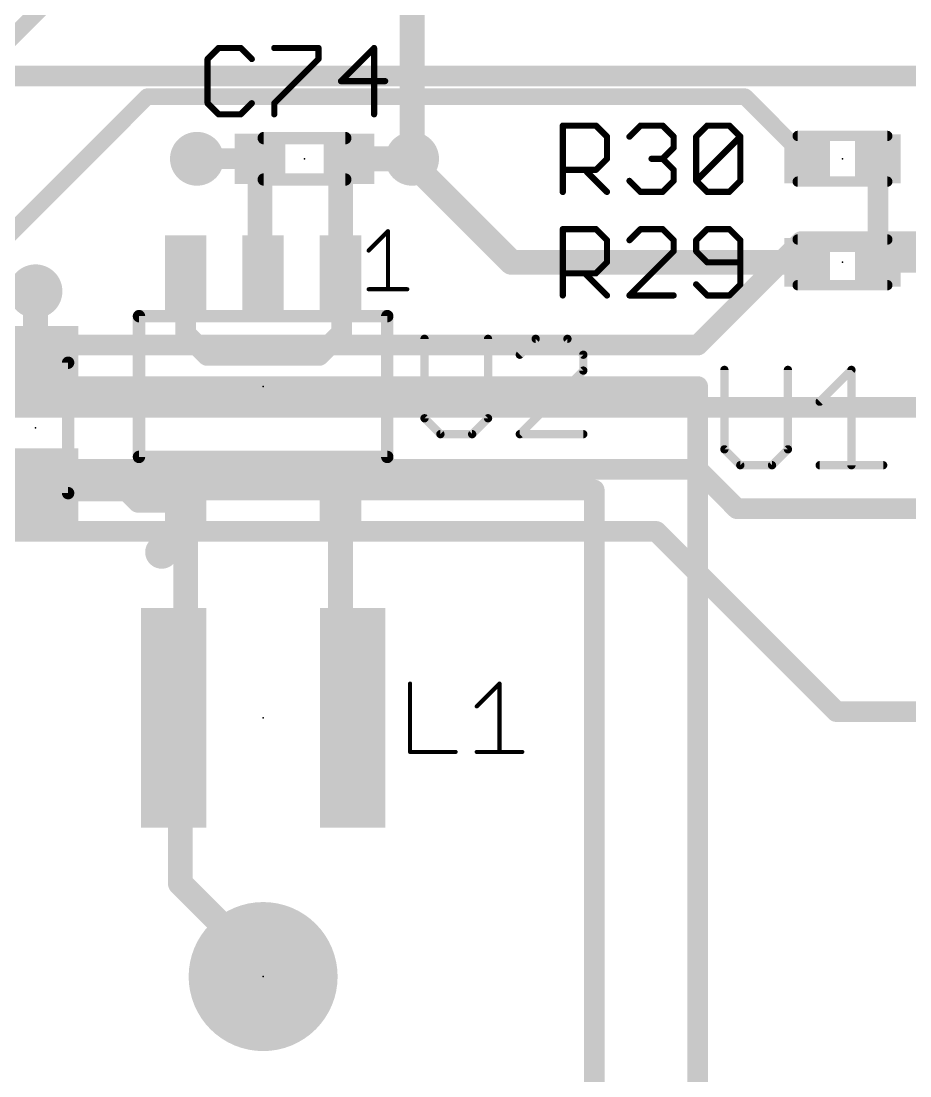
# Model space of a CAD drawing. Extents: x -18 to 144, y -21 to 125.
# Drawn here: x 69.16 to 80.08, y 52.5 to 65.44 of the extents above; entities that cross this region are included whole.
import ezdxf

# ---------------------------------------------------------------- set-up
doc = ezdxf.new("R2010")
doc.units = 0
for name, color, linetype in [('1', 251, 'CONTINUOUS'), ('15', 251, 'CONTINUOUS'), ('16', 175, 'CONTINUOUS'), ('17', 1, 'CONTINUOUS'), ('18', 82, 'CONTINUOUS'), ('21', 253, 'CONTINUOUS'), ('23', 7, 'CONTINUOUS'), ('25', 253, 'CONTINUOUS'), ('27', 251, 'CONTINUOUS')]:
    doc.layers.add(name, color=color, linetype=linetype)

# ---------------------------------------------------------------- blocks, each defined once
blk = doc.blocks.new('ROUNDP')
at = {"const_width": 0.5}
blk.add_lwpolyline([(0, -0.25, 1), (0, 0.25, 1), (0, -0.25)], format="xyb", dxfattribs=at)
blk = doc.blocks.new('RECT')
blk.add_solid([(-0.5, -0.5), (0.5, -0.5), (-0.5, 0.5), (0.5, 0.5)])
blk = doc.blocks.new('ROUNDV')
at = {"const_width": 0.5}
blk.add_lwpolyline([(0, -0.25, 1), (0, 0.25, 1), (0, -0.25)], format="xyb", dxfattribs=at)

msp = doc.modelspace()

# ---------------------------------------------------------------- linework, layer by layer
at = {"layer": '1'}
for points, const_width in [([(64.0334, 57.8358), (70.7136, 64.516)], 0.2032), ([(70.7136, 64.516), (78.051, 64.516)], 0.2032), ([(78.051, 64.516), (78.813, 63.754)], 0.2032), ([(72.0979, 63.754), (71.3232, 63.754)], 0.254), ([(72.0979, 62.3634), (72.0979, 63.754)], 0.3048), ([(73.1901, 63.754), (73.0885, 63.7248)], 0.3048), ([(73.0885, 63.7248), (73.0885, 62.3278)], 0.3048), ([(73.1901, 63.754), (73.9648, 63.754)], 0.3048), ([(73.9648, 63.754), (73.9648, 63.7032)], 0.3048), ([(73.9648, 63.7032), (75.184, 62.484)], 0.3048), ([(79.683, 62.484), (79.683, 63.754)], 0.254), ([(75.184, 62.484), (78.813, 62.484)], 0.3048), ([(80.838, 62.484), (79.683, 62.484)], 0.254), ([(71.186, 62.3253), (71.186, 61.6052)], 0.254), ([(72.136, 62.3253), (72.0979, 62.3634)], 0.254), ([(73.0885, 62.3278), (73.086, 62.3253)], 0.3048), ([(73.1012, 62.3101), (73.086, 62.3253)], 0.254), ([(73.1012, 61.6204), (73.1012, 62.3101)], 0.254), ([(69.342, 61.202), (69.342, 62.1284)], 0.3048), ([(71.186, 61.6052), (71.4502, 61.341)], 0.254), ([(72.8218, 61.341), (73.1012, 61.6204)], 0.254), ([(71.4502, 61.341), (72.8218, 61.341)], 0.254), ([(69.342, 59.702), (70.473, 59.702)], 0.3048), ([(70.473, 59.702), (70.612, 59.563)], 0.3048), ([(70.612, 59.563), (71.1543, 59.563)], 0.3048), ([(71.1543, 59.563), (71.186, 59.5948)], 0.254), ([(71.186, 59.5948), (71.186, 56.896)], 0.3048), ([(73.086, 59.5948), (73.086, 56.896)], 0.3048), ([(71.186, 56.896), (71.0375, 56.896)], 0.254), ([(71.12, 56.8135), (71.0375, 56.896)], 0.254), ([(71.12, 54.864), (71.12, 56.8135)], 0.3048), ([(73.086, 56.896), (73.2345, 56.896)], 0.254), ([(72.136, 53.848), (71.12, 54.864)], 0.3048), ([(72.136, 53.721), (72.136, 53.848)], 0.254)]:
    msp.add_lwpolyline(points, dxfattribs=dict(at, const_width=const_width))
for points, const_width in [([(70.7136, 64.5668, 1), (70.7136, 64.4652)], 0.1016), ([(70.7495, 64.4801, 1), (70.6777, 64.5519)], 0.1016), ([(78.0869, 64.5519, 1), (78.0151, 64.4801)], 0.1016), ([(78.051, 64.4652, 1), (78.051, 64.5668)], 0.1016), ([(71.3232, 63.8175, 1), (71.3232, 63.6905)], 0.127), ([(72.1741, 63.754, 1), (72.0217, 63.754)], 0.1524), ([(72.0979, 63.6905, 1), (72.0979, 63.8175)], 0.127), ([(73.1647, 63.7248, 1), (73.0123, 63.7248)], 0.1524), ([(73.0674, 63.798, 1), (73.1096, 63.6515)], 0.1524), ([(73.1901, 63.8302, 1), (73.1901, 63.6778)], 0.1524), ([(73.2112, 63.6808, 1), (73.169, 63.8272)], 0.1524), ([(74.041, 63.754, 1), (73.8886, 63.754)], 0.1524), ([(74.0187, 63.7571, 1), (73.9109, 63.6493)], 0.1524), ([(73.9648, 63.6778, 1), (73.9648, 63.8302)], 0.1524), ([(78.7771, 63.7181, 1), (78.8489, 63.7899)], 0.1016), ([(79.7465, 63.754, 1), (79.6195, 63.754)], 0.127), ([(73.8886, 63.7032, 1), (74.041, 63.7032)], 0.1524), ([(75.184, 62.5602, 1), (75.184, 62.4078)], 0.1524), ([(78.813, 62.4078, 1), (78.813, 62.5602)], 0.1524), ([(75.1301, 62.4301, 1), (75.2379, 62.5379)], 0.1524), ([(79.683, 62.5475, 1), (79.683, 62.4205)], 0.127), ([(79.6195, 62.484, 1), (79.7465, 62.484)], 0.127), ([(71.2495, 62.3253, 1), (71.1225, 62.3253)], 0.127), ([(72.0217, 62.3634, 1), (72.1741, 62.3634)], 0.1524), ([(72.1428, 62.4083, 1), (72.053, 62.3184)], 0.127), ([(72.0911, 62.2803, 1), (72.1809, 62.3702)], 0.127), ([(73.0321, 62.3791, 1), (73.1399, 62.2714)], 0.1524), ([(73.0123, 62.3278, 1), (73.1647, 62.3278)], 0.1524), ([(73.1424, 62.2739, 1), (73.0346, 62.3816)], 0.1524), ([(73.1309, 62.3702, 1), (73.0411, 62.2803)], 0.127), ([(73.1647, 62.3101, 1), (73.0377, 62.3101)], 0.127), ([(73.0563, 62.2651, 1), (73.1461, 62.355)], 0.127), ([(69.4182, 62.1284, 1), (69.2658, 62.1284)], 0.1524), ([(71.2309, 61.6501, 1), (71.1411, 61.5603)], 0.127), ([(73.1461, 61.5755, 1), (73.0563, 61.6653)], 0.127), ([(71.1225, 61.6052, 1), (71.2495, 61.6052)], 0.127), ([(73.0377, 61.6204, 1), (73.1647, 61.6204)], 0.127), ([(71.4502, 61.4045, 1), (71.4502, 61.2775)], 0.127), ([(71.4053, 61.2961, 1), (71.4951, 61.3859)], 0.127), ([(72.7769, 61.3859, 1), (72.8667, 61.2961)], 0.127), ([(72.8218, 61.2775, 1), (72.8218, 61.4045)], 0.127), ([(69.2658, 61.202, 1), (69.4182, 61.202)], 0.1524), ([(69.342, 59.7782, 1), (69.342, 59.6258)], 0.1524), ([(70.5269, 59.7559, 1), (70.4191, 59.6481)], 0.1524), ([(70.473, 59.6258, 1), (70.473, 59.7782)], 0.1524), ([(70.612, 59.6392, 1), (70.612, 59.4868)], 0.1524), ([(70.5581, 59.5091, 1), (70.6659, 59.6169)], 0.1524), ([(71.1093, 59.6079, 1), (71.1992, 59.5181)], 0.127), ([(71.2622, 59.5948, 1), (71.1098, 59.5948)], 0.1524), ([(71.2309, 59.5498, 1), (71.1411, 59.6397)], 0.127), ([(71.1543, 59.4868, 1), (71.1543, 59.6392)], 0.1524), ([(73.1622, 59.5948, 1), (73.0098, 59.5948)], 0.1524), ([(71.0824, 56.9409, 1), (70.9925, 56.8511)], 0.127), ([(71.0375, 56.9595, 1), (71.0375, 56.8325)], 0.127), ([(71.1962, 56.8135, 1), (71.0438, 56.8135)], 0.1524), ([(71.1098, 56.896, 1), (71.2622, 56.896)], 0.1524), ([(71.186, 56.8325, 1), (71.186, 56.9595)], 0.127), ([(73.0098, 56.896, 1), (73.1622, 56.896)], 0.1524), ([(73.086, 56.9595, 1), (73.086, 56.8325)], 0.127), ([(73.2345, 56.8325, 1), (73.2345, 56.9595)], 0.127), ([(71.0751, 56.7685, 1), (71.1649, 56.8584)], 0.127), ([(71.1739, 54.9179, 1), (71.0661, 54.8101)], 0.1524), ([(71.0438, 54.864, 1), (71.1962, 54.864)], 0.1524), ([(72.0821, 53.7941, 1), (72.1899, 53.9019)], 0.1524), ([(72.1995, 53.848, 1), (72.0725, 53.848)], 0.127), ([(72.0725, 53.721, 1), (72.1995, 53.721)], 0.127)]:
    msp.add_lwpolyline(points, format="xyb", dxfattribs=dict(at, const_width=const_width))
at = {"layer": '15'}
for points, const_width in [([(68.834, 65.024), (70.866, 67.056)], 0.2032), ([(64.77, 64.77), (85.09, 64.77)], 0.254), ([(77.47, 60.96), (46.99, 60.96)], 0.254), ([(77.47, 52.07), (77.47, 60.96)], 0.254), ([(45.72, 59.69), (76.2, 59.69)], 0.254), ([(76.2, 59.69), (76.2, 52.07)], 0.254)]:
    msp.add_lwpolyline(points, dxfattribs=dict(at, const_width=const_width))
at = {"layer": '15', "const_width": 0.127}
for points in [[(77.5335, 60.96, 1), (77.4065, 60.96)], [(77.47, 60.8965, 1), (77.47, 61.0235)], [(76.2635, 59.69, 1), (76.1365, 59.69)], [(76.2, 59.6265, 1), (76.2, 59.7535)]]:
    msp.add_lwpolyline(points, format="xyb", dxfattribs=at)
at = {"layer": '16'}
for points, const_width in [([(73.9648, 63.754), (73.9648, 66.7004)], 0.3048), ([(77.47, 61.468), (78.74, 62.738)], 0.254), ([(78.74, 62.738), (84.4042, 62.738)], 0.254), ([(77.47, 61.468), (61.722, 61.468)], 0.254), ([(62.484, 60.706), (84.836, 60.706)], 0.254), ([(67.056, 59.944), (77.47, 59.944)], 0.254), ([(77.47, 59.944), (77.9526, 59.4614)], 0.254), ([(77.9526, 59.4614), (88.2142, 59.4614)], 0.254), ([(67.5132, 59.182), (76.962, 59.182)], 0.254), ([(76.962, 59.182), (79.1718, 56.9722)], 0.254), ([(79.1718, 56.9722), (88.2142, 56.9722)], 0.254)]:
    msp.add_lwpolyline(points, dxfattribs=dict(at, const_width=const_width))
for points, const_width in [([(73.8886, 63.754, 1), (74.041, 63.754)], 0.1524), ([(78.74, 62.8015, 1), (78.74, 62.6745)], 0.127), ([(78.7849, 62.6931, 1), (78.6951, 62.7829)], 0.127), ([(77.4251, 61.5129, 1), (77.5149, 61.4231)], 0.127), ([(77.47, 61.4045, 1), (77.47, 61.5315)], 0.127), ([(77.5149, 59.9889, 1), (77.4251, 59.8991)], 0.127), ([(77.47, 59.8805, 1), (77.47, 60.0075)], 0.127), ([(77.9526, 59.5249, 1), (77.9526, 59.3979)], 0.127), ([(77.9077, 59.4165, 1), (77.9975, 59.5063)], 0.127), ([(77.0069, 59.2269, 1), (76.9171, 59.1371)], 0.127), ([(76.962, 59.1185, 1), (76.962, 59.2455)], 0.127), ([(79.1718, 57.0357, 1), (79.1718, 56.9087)], 0.127), ([(79.1269, 56.9273, 1), (79.2167, 57.0171)], 0.127)]:
    msp.add_lwpolyline(points, format="xyb", dxfattribs=dict(at, const_width=const_width))
at = {"layer": '21'}
for points, const_width in [([(73.144, 64.008), (72.144, 64.008)], 0.1524), ([(78.698, 64.034), (79.798, 64.034)], 0.127), ([(72.144, 63.5), (73.144, 63.5)], 0.1524), ([(78.698, 63.474), (79.798, 63.474)], 0.127), ([(73.4314, 62.6283), (73.6687, 62.8656)], 0.0508), ([(73.6687, 62.8656), (73.6687, 62.1538)], 0.0508), ([(79.798, 62.764), (78.698, 62.764)], 0.127), ([(79.798, 62.204), (78.698, 62.204)], 0.127), ([(73.4314, 62.1538), (73.9059, 62.1538)], 0.0508), ([(70.612, 61.8236), (70.612, 60.0964)], 0.1524), ([(70.612, 61.8236), (73.66, 61.8236)], 0.1524), ([(73.66, 60.0964), (73.66, 61.8236)], 0.1524), ([(69.742, 61.252), (68.942, 61.252)], 0.1524), ([(69.742, 59.652), (69.742, 61.252)], 0.1524), ([(70.612, 60.0964), (73.66, 60.0964)], 0.1524), ([(68.942, 59.652), (69.742, 59.652)], 0.1524)]:
    msp.add_lwpolyline(points, dxfattribs=dict(at, const_width=const_width))
for points, const_width in [([(72.144, 64.0461, 1), (72.144, 63.9699)], 0.0762), ([(73.144, 63.9699, 1), (73.144, 64.0461)], 0.0762), ([(78.698, 64.0658, 1), (78.698, 64.0023)], 0.0635), ([(79.798, 64.0023, 1), (79.798, 64.0658)], 0.0635), ([(72.144, 63.5381, 1), (72.144, 63.4619)], 0.0762), ([(73.144, 63.4619, 1), (73.144, 63.5381)], 0.0762), ([(78.698, 63.5058, 1), (78.698, 63.4423)], 0.0635), ([(79.798, 63.4423, 1), (79.798, 63.5058)], 0.0635), ([(73.6814, 62.8656, 1), (73.656, 62.8656)], 0.0254), ([(73.6776, 62.8566, 1), (73.6597, 62.8746)], 0.0254), ([(78.698, 62.7958, 1), (78.698, 62.7323)], 0.0635), ([(79.798, 62.7323, 1), (79.798, 62.7958)], 0.0635), ([(73.4224, 62.6373, 1), (73.4404, 62.6194)], 0.0254), ([(78.698, 62.2358, 1), (78.698, 62.1722)], 0.0635), ([(79.798, 62.1722, 1), (79.798, 62.2358)], 0.0635), ([(73.4314, 62.1665, 1), (73.4314, 62.1411)], 0.0254), ([(73.656, 62.1538, 1), (73.6814, 62.1538)], 0.0254), ([(73.9059, 62.1411, 1), (73.9059, 62.1665)], 0.0254), ([(70.6501, 61.8236, 1), (70.5739, 61.8236)], 0.0762), ([(70.612, 61.8617, 1), (70.612, 61.7855)], 0.0762), ([(73.6981, 61.8236, 1), (73.6219, 61.8236)], 0.0762), ([(73.66, 61.7855, 1), (73.66, 61.8617)], 0.0762), ([(69.7801, 61.252, 1), (69.7039, 61.252)], 0.0762), ([(69.742, 61.2139, 1), (69.742, 61.2901)], 0.0762), ([(70.612, 60.1345, 1), (70.612, 60.0583)], 0.0762), ([(70.5739, 60.0964, 1), (70.6501, 60.0964)], 0.0762), ([(73.6219, 60.0964, 1), (73.6981, 60.0964)], 0.0762), ([(73.66, 60.0583, 1), (73.66, 60.1345)], 0.0762), ([(69.7039, 59.652, 1), (69.7801, 59.652)], 0.0762), ([(69.742, 59.6139, 1), (69.742, 59.6901)], 0.0762), ([(70.9676, 58.928, 1), (70.8152, 58.928)], 0.254), ([(70.8152, 58.928, 1), (70.9676, 58.928)], 0.254), ([(70.8787, 58.928, 1), (70.7517, 58.928)], 0.127), ([(71.0311, 58.928, 1), (70.9041, 58.928)], 0.127), ([(70.7517, 58.928, 1), (70.8787, 58.928)], 0.127), ([(70.9041, 58.928, 1), (71.0311, 58.928)], 0.127)]:
    msp.add_lwpolyline(points, format="xyb", dxfattribs=dict(at, const_width=const_width))
at = {"layer": '23'}
for p in [(72.644, 63.754), (79.248, 63.754), (79.248, 62.484), (72.136, 60.96), (69.342, 60.452), (72.136, 56.896), (72.136, 53.721)]:
    msp.add_point(p, dxfattribs=at)
at = {"layer": '25'}
for points, const_width in [([(75.8144, 63.3476), (75.8144, 64.1611)], 0.0762), ([(75.8144, 64.1611), (76.2211, 64.1611)], 0.0762), ([(76.2211, 64.1611), (76.3567, 64.0255)], 0.0762), ([(76.6329, 64.0255), (76.7685, 64.1611)], 0.0762), ([(76.7685, 64.1611), (77.0397, 64.1611)], 0.0762), ([(77.0397, 64.1611), (77.1753, 64.0255)], 0.0762), ([(77.4515, 64.0255), (77.5871, 64.1611)], 0.0762), ([(77.5871, 64.1611), (77.8583, 64.1611)], 0.0762), ([(77.8583, 64.1611), (77.9938, 64.0255)], 0.0762), ([(76.3567, 64.0255), (76.3567, 63.7543)], 0.0762), ([(77.1753, 64.0255), (77.1753, 63.8899)], 0.0762), ([(77.4515, 63.4832), (77.4515, 64.0255)], 0.0762), ([(77.4515, 63.4832), (77.9938, 64.0255)], 0.0762), ([(77.9938, 64.0255), (77.9938, 63.4832)], 0.0762), ([(77.1753, 63.8899), (77.0397, 63.7543)], 0.0762), ([(76.3567, 63.7543), (76.2211, 63.6188)], 0.0762), ([(77.0397, 63.7543), (76.9041, 63.7543)], 0.0762), ([(77.0397, 63.7543), (77.1753, 63.6188)], 0.0762), ([(76.2211, 63.6188), (75.8144, 63.6188)], 0.0762), ([(76.0855, 63.6188), (76.3567, 63.3476)], 0.0762), ([(77.1753, 63.6188), (77.1753, 63.4832)], 0.0762), ([(76.7685, 63.3476), (76.6329, 63.4832)], 0.0762), ([(77.1753, 63.4832), (77.0397, 63.3476)], 0.0762), ([(77.5871, 63.3476), (77.4515, 63.4832)], 0.0762), ([(77.9938, 63.4832), (77.8583, 63.3476)], 0.0762), ([(77.0397, 63.3476), (76.7685, 63.3476)], 0.0762), ([(77.8583, 63.3476), (77.5871, 63.3476)], 0.0762), ([(75.8144, 62.0776), (75.8144, 62.8911)], 0.0762), ([(75.8144, 62.8911), (76.2211, 62.8911)], 0.0762), ([(76.2211, 62.8911), (76.3567, 62.7555)], 0.0762), ([(76.7685, 62.8911), (76.6329, 62.7555)], 0.0762), ([(77.0397, 62.8911), (76.7685, 62.8911)], 0.0762), ([(77.1753, 62.7555), (77.0397, 62.8911)], 0.0762), ([(77.5871, 62.8911), (77.4515, 62.7555)], 0.0762), ([(77.8583, 62.8911), (77.5871, 62.8911)], 0.0762), ([(77.9938, 62.7555), (77.8583, 62.8911)], 0.0762), ([(76.3567, 62.7555), (76.3567, 62.4843)], 0.0762), ([(77.1753, 62.6199), (77.1753, 62.7555)], 0.0762), ([(77.4515, 62.7555), (77.4515, 62.6199)], 0.0762), ([(77.9938, 62.2132), (77.9938, 62.7555)], 0.0762), ([(76.6329, 62.0776), (77.1753, 62.6199)], 0.0762), ([(77.4515, 62.6199), (77.5871, 62.4843)], 0.0762), ([(76.3567, 62.4843), (76.2211, 62.3488)], 0.0762), ([(77.5871, 62.4843), (77.9938, 62.4843)], 0.0762), ([(76.2211, 62.3488), (75.8144, 62.3488)], 0.0762), ([(76.0855, 62.3488), (76.3567, 62.0776)], 0.0762), ([(77.4515, 62.2132), (77.5871, 62.0776)], 0.0762), ([(77.8583, 62.0776), (77.9938, 62.2132)], 0.0762), ([(77.1753, 62.0776), (76.6329, 62.0776)], 0.0762), ([(77.5871, 62.0776), (77.8583, 62.0776)], 0.0762), ([(77.7982, 61.1642), (77.7982, 60.1897)], 0.1016), ([(78.5778, 60.1897), (78.5778, 61.1642)], 0.1016), ([(78.9676, 60.7744), (79.3574, 61.1642)], 0.1016), ([(79.3574, 61.1642), (79.3574, 59.9948)], 0.1016), ([(77.7982, 60.1897), (77.9931, 59.9948)], 0.1016), ([(78.3829, 59.9948), (78.5778, 60.1897)], 0.1016), ([(77.9931, 59.9948), (78.3829, 59.9948)], 0.1016), ([(78.9676, 59.9948), (79.7472, 59.9948)], 0.1016)]:
    msp.add_lwpolyline(points, dxfattribs=dict(at, const_width=const_width))
for points, const_width in [([(75.8334, 64.1611, 1), (75.7953, 64.1611)], 0.0381), ([(75.8144, 64.1801, 1), (75.8144, 64.142)], 0.0381), ([(76.2346, 64.1746, 1), (76.2076, 64.1476)], 0.0381), ([(76.2211, 64.142, 1), (76.2211, 64.1801)], 0.0381), ([(76.7685, 64.1801, 1), (76.7685, 64.142)], 0.0381), ([(76.782, 64.1476, 1), (76.7551, 64.1746)], 0.0381), ([(77.0532, 64.1746, 1), (77.0262, 64.1476)], 0.0381), ([(77.0397, 64.142, 1), (77.0397, 64.1801)], 0.0381), ([(77.5871, 64.1801, 1), (77.5871, 64.142)], 0.0381), ([(77.6006, 64.1476, 1), (77.5736, 64.1746)], 0.0381), ([(77.8717, 64.1746, 1), (77.8448, 64.1476)], 0.0381), ([(77.8583, 64.142, 1), (77.8583, 64.1801)], 0.0381), ([(76.3757, 64.0255, 1), (76.3376, 64.0255)], 0.0381), ([(77.1943, 64.0255, 1), (77.1562, 64.0255)], 0.0381), ([(77.4706, 64.0255, 1), (77.4325, 64.0255)], 0.0381), ([(78.0129, 64.0255, 1), (77.9748, 64.0255)], 0.0381), ([(78.0073, 64.012, 1), (77.9804, 64.039)], 0.0381), ([(76.3432, 64.012, 1), (76.3702, 64.039)], 0.0381), ([(76.6195, 64.039, 1), (76.6464, 64.012)], 0.0381), ([(77.1618, 64.012, 1), (77.1887, 64.039)], 0.0381), ([(77.438, 64.039, 1), (77.465, 64.012)], 0.0381), ([(77.9804, 64.012, 1), (78.0073, 64.039)], 0.0381), ([(77.1562, 63.8899, 1), (77.1943, 63.8899)], 0.0381), ([(77.1887, 63.8765, 1), (77.1618, 63.9034)], 0.0381), ([(76.3376, 63.7543, 1), (76.3757, 63.7543)], 0.0381), ([(76.3702, 63.7409, 1), (76.3432, 63.7678)], 0.0381), ([(76.9041, 63.7734, 1), (76.9041, 63.7353)], 0.0381), ([(77.0532, 63.7678, 1), (77.0262, 63.7409)], 0.0381), ([(77.0262, 63.7678, 1), (77.0532, 63.7409)], 0.0381), ([(77.0397, 63.7353, 1), (77.0397, 63.7734)], 0.0381), ([(75.8144, 63.6378, 1), (75.8144, 63.5997)], 0.0381), ([(76.099, 63.6322, 1), (76.0721, 63.6053)], 0.0381), ([(76.2076, 63.6322, 1), (76.2346, 63.6053)], 0.0381), ([(76.2211, 63.5997, 1), (76.2211, 63.6378)], 0.0381), ([(77.1943, 63.6188, 1), (77.1562, 63.6188)], 0.0381), ([(77.1618, 63.6053, 1), (77.1887, 63.6322)], 0.0381), ([(76.6464, 63.4967, 1), (76.6195, 63.4697)], 0.0381), ([(77.1562, 63.4832, 1), (77.1943, 63.4832)], 0.0381), ([(77.1887, 63.4697, 1), (77.1618, 63.4967)], 0.0381), ([(77.465, 63.4967, 1), (77.438, 63.4697)], 0.0381), ([(77.438, 63.4967, 1), (77.465, 63.4697)], 0.0381), ([(77.4325, 63.4832, 1), (77.4706, 63.4832)], 0.0381), ([(77.9748, 63.4832, 1), (78.0129, 63.4832)], 0.0381), ([(78.0073, 63.4697, 1), (77.9804, 63.4967)], 0.0381), ([(75.7953, 63.3476, 1), (75.8334, 63.3476)], 0.0381), ([(76.3432, 63.3341, 1), (76.3702, 63.3611)], 0.0381), ([(76.7685, 63.3666, 1), (76.7685, 63.3285)], 0.0381), ([(76.7551, 63.3341, 1), (76.782, 63.3611)], 0.0381), ([(77.0262, 63.3611, 1), (77.0532, 63.3341)], 0.0381), ([(77.0397, 63.3285, 1), (77.0397, 63.3666)], 0.0381), ([(77.5871, 63.3666, 1), (77.5871, 63.3285)], 0.0381), ([(77.5736, 63.3341, 1), (77.6006, 63.3611)], 0.0381), ([(77.8448, 63.3611, 1), (77.8717, 63.3341)], 0.0381), ([(77.8583, 63.3285, 1), (77.8583, 63.3666)], 0.0381), ([(75.8334, 62.8911, 1), (75.7953, 62.8911)], 0.0381), ([(75.8144, 62.9101, 1), (75.8144, 62.872)], 0.0381), ([(76.2346, 62.9046, 1), (76.2076, 62.8776)], 0.0381), ([(76.2211, 62.872, 1), (76.2211, 62.9101)], 0.0381), ([(76.7685, 62.9101, 1), (76.7685, 62.872)], 0.0381), ([(76.782, 62.8776, 1), (76.7551, 62.9046)], 0.0381), ([(77.0532, 62.9046, 1), (77.0262, 62.8776)], 0.0381), ([(77.0397, 62.872, 1), (77.0397, 62.9101)], 0.0381), ([(77.5871, 62.9101, 1), (77.5871, 62.872)], 0.0381), ([(77.6006, 62.8776, 1), (77.5736, 62.9046)], 0.0381), ([(77.8717, 62.9046, 1), (77.8448, 62.8776)], 0.0381), ([(77.8583, 62.872, 1), (77.8583, 62.9101)], 0.0381), ([(76.3757, 62.7555, 1), (76.3376, 62.7555)], 0.0381), ([(76.3432, 62.742, 1), (76.3702, 62.769)], 0.0381), ([(76.6195, 62.769, 1), (76.6464, 62.742)], 0.0381), ([(77.1943, 62.7555, 1), (77.1562, 62.7555)], 0.0381), ([(77.1618, 62.742, 1), (77.1887, 62.769)], 0.0381), ([(77.438, 62.769, 1), (77.465, 62.742)], 0.0381), ([(77.4706, 62.7555, 1), (77.4325, 62.7555)], 0.0381), ([(78.0129, 62.7555, 1), (77.9748, 62.7555)], 0.0381), ([(77.9804, 62.742, 1), (78.0073, 62.769)], 0.0381), ([(77.1562, 62.6199, 1), (77.1943, 62.6199)], 0.0381), ([(77.1887, 62.6065, 1), (77.1618, 62.6334)], 0.0381), ([(77.465, 62.6334, 1), (77.438, 62.6065)], 0.0381), ([(77.4325, 62.6199, 1), (77.4706, 62.6199)], 0.0381), ([(76.3702, 62.4709, 1), (76.3432, 62.4978)], 0.0381), ([(77.5871, 62.5034, 1), (77.5871, 62.4653)], 0.0381), ([(77.5736, 62.4709, 1), (77.6006, 62.4978)], 0.0381), ([(77.9938, 62.4653, 1), (77.9938, 62.5034)], 0.0381), ([(75.8144, 62.3678, 1), (75.8144, 62.3297)], 0.0381), ([(76.099, 62.3622, 1), (76.0721, 62.3353)], 0.0381), ([(76.2076, 62.3622, 1), (76.2346, 62.3353)], 0.0381), ([(76.2211, 62.3297, 1), (76.2211, 62.3678)], 0.0381), ([(76.3376, 62.4843, 1), (76.3757, 62.4843)], 0.0381), ([(77.465, 62.2267, 1), (77.438, 62.1997)], 0.0381), ([(78.0073, 62.1997, 1), (77.9804, 62.2267)], 0.0381), ([(77.9748, 62.2132, 1), (78.0129, 62.2132)], 0.0381), ([(75.7953, 62.0776, 1), (75.8334, 62.0776)], 0.0381), ([(76.3432, 62.0641, 1), (76.3702, 62.0911)], 0.0381), ([(76.6329, 62.0967, 1), (76.6329, 62.0586)], 0.0381), ([(76.6195, 62.0911, 1), (76.6464, 62.0641)], 0.0381), ([(77.1753, 62.0586, 1), (77.1753, 62.0967)], 0.0381), ([(77.5871, 62.0967, 1), (77.5871, 62.0586)], 0.0381), ([(77.5736, 62.0641, 1), (77.6006, 62.0911)], 0.0381), ([(77.8448, 62.0911, 1), (77.8717, 62.0641)], 0.0381), ([(77.8583, 62.0586, 1), (77.8583, 62.0967)], 0.0381), ([(77.8236, 61.1642, 1), (77.7728, 61.1642)], 0.0508), ([(78.6032, 61.1642, 1), (78.5524, 61.1642)], 0.0508), ([(79.3828, 61.1642, 1), (79.332, 61.1642)], 0.0508), ([(79.3754, 61.1462, 1), (79.3394, 61.1822)], 0.0508), ([(78.9496, 60.7924, 1), (78.9856, 60.7564)], 0.0508), ([(77.8162, 60.2077, 1), (77.7802, 60.1717)], 0.0508), ([(77.7728, 60.1897, 1), (77.8236, 60.1897)], 0.0508), ([(78.5524, 60.1897, 1), (78.6032, 60.1897)], 0.0508), ([(78.5958, 60.1717, 1), (78.5598, 60.2077)], 0.0508), ([(77.9931, 60.0202, 1), (77.9931, 59.9694)], 0.0508), ([(77.9751, 59.9768, 1), (78.0111, 60.0128)], 0.0508), ([(78.3649, 60.0128, 1), (78.4009, 59.9768)], 0.0508), ([(78.3829, 59.9694, 1), (78.3829, 60.0202)], 0.0508), ([(78.9676, 60.0202, 1), (78.9676, 59.9694)], 0.0508), ([(79.332, 59.9948, 1), (79.3828, 59.9948)], 0.0508), ([(79.7472, 59.9694, 1), (79.7472, 60.0202)], 0.0508)]:
    msp.add_lwpolyline(points, format="xyb", dxfattribs=dict(at, const_width=const_width))
at = {"layer": '27'}
for points, const_width in [([(71.5898, 65.1136), (71.4542, 64.978)], 0.0762), ([(71.861, 65.1136), (71.5898, 65.1136)], 0.0762), ([(71.9966, 64.978), (71.861, 65.1136)], 0.0762), ([(72.2728, 65.1136), (72.8151, 65.1136)], 0.0762), ([(72.8151, 65.1136), (72.8151, 64.978)], 0.0762), ([(73.4981, 65.1136), (73.0914, 64.7068)], 0.0762), ([(73.4981, 64.3001), (73.4981, 65.1136)], 0.0762), ([(71.4542, 64.978), (71.4542, 64.4357)], 0.0762), ([(72.8151, 64.978), (72.2728, 64.4357)], 0.0762), ([(73.0914, 64.7068), (73.6337, 64.7068)], 0.0762), ([(71.4542, 64.4357), (71.5898, 64.3001)], 0.0762), ([(71.861, 64.3001), (71.9966, 64.4357)], 0.0762), ([(72.2728, 64.4357), (72.2728, 64.3001)], 0.0762), ([(71.5898, 64.3001), (71.861, 64.3001)], 0.0762), ([(74.1172, 61.5452), (74.1172, 60.5707)], 0.1016), ([(74.8968, 60.5707), (74.8968, 61.5452)], 0.1016), ([(75.4815, 61.5452), (75.2866, 61.3503)], 0.1016), ([(75.8713, 61.5452), (75.4815, 61.5452)], 0.1016), ([(76.0662, 61.3503), (75.8713, 61.5452)], 0.1016), ([(76.0662, 61.1554), (76.0662, 61.3503)], 0.1016), ([(75.2866, 60.3758), (76.0662, 61.1554)], 0.1016), ([(74.1172, 60.5707), (74.3121, 60.3758)], 0.1016), ([(74.7019, 60.3758), (74.8968, 60.5707)], 0.1016), ([(74.3121, 60.3758), (74.7019, 60.3758)], 0.1016), ([(76.0662, 60.3758), (75.2866, 60.3758)], 0.1016), ([(73.9394, 57.3158), (73.9394, 56.4769)], 0.0508), ([(74.758, 57.0362), (75.0376, 57.3158)], 0.0508), ([(75.0376, 57.3158), (75.0376, 56.4769)], 0.0508), ([(73.9394, 56.4769), (74.4987, 56.4769)], 0.0508), ([(74.758, 56.4769), (75.3173, 56.4769)], 0.0508)]:
    msp.add_lwpolyline(points, dxfattribs=dict(at, const_width=const_width))
for points, const_width in [([(71.5898, 65.1326, 1), (71.5898, 65.0945)], 0.0381), ([(71.6033, 65.1001, 1), (71.5763, 65.1271)], 0.0381), ([(71.8744, 65.1271, 1), (71.8475, 65.1001)], 0.0381), ([(71.861, 65.0945, 1), (71.861, 65.1326)], 0.0381), ([(72.2728, 65.1326, 1), (72.2728, 65.0945)], 0.0381), ([(72.8342, 65.1136, 1), (72.7961, 65.1136)], 0.0381), ([(72.8151, 65.0945, 1), (72.8151, 65.1326)], 0.0381), ([(73.5172, 65.1136, 1), (73.4791, 65.1136)], 0.0381), ([(73.5116, 65.1001, 1), (73.4847, 65.1271)], 0.0381), ([(71.4408, 64.9915, 1), (71.4677, 64.9645)], 0.0381), ([(71.4733, 64.978, 1), (71.4352, 64.978)], 0.0381), ([(71.9831, 64.9645, 1), (72.01, 64.9915)], 0.0381), ([(72.7961, 64.978, 1), (72.8342, 64.978)], 0.0381), ([(72.8286, 64.9645, 1), (72.8017, 64.9915)], 0.0381), ([(73.0914, 64.7259, 1), (73.0914, 64.6878)], 0.0381), ([(73.0779, 64.7203, 1), (73.1049, 64.6934)], 0.0381), ([(73.6337, 64.6878, 1), (73.6337, 64.7259)], 0.0381), ([(71.4677, 64.4492, 1), (71.4408, 64.4222)], 0.0381), ([(71.4352, 64.4357, 1), (71.4733, 64.4357)], 0.0381), ([(72.01, 64.4222, 1), (71.9831, 64.4492)], 0.0381), ([(72.2593, 64.4492, 1), (72.2863, 64.4222)], 0.0381), ([(72.2919, 64.4357, 1), (72.2538, 64.4357)], 0.0381), ([(71.5898, 64.3191, 1), (71.5898, 64.2811)], 0.0381), ([(71.5763, 64.2866, 1), (71.6033, 64.3136)], 0.0381), ([(71.8475, 64.3136, 1), (71.8744, 64.2866)], 0.0381), ([(71.861, 64.2811, 1), (71.861, 64.3191)], 0.0381), ([(72.2538, 64.3001, 1), (72.2919, 64.3001)], 0.0381), ([(73.4791, 64.3001, 1), (73.5172, 64.3001)], 0.0381), ([(74.1426, 61.5452, 1), (74.0918, 61.5452)], 0.0508), ([(74.9222, 61.5452, 1), (74.8714, 61.5452)], 0.0508), ([(75.4815, 61.5706, 1), (75.4815, 61.5198)], 0.0508), ([(75.4995, 61.5272, 1), (75.4635, 61.5632)], 0.0508), ([(75.8893, 61.5632, 1), (75.8533, 61.5272)], 0.0508), ([(75.8713, 61.5198, 1), (75.8713, 61.5706)], 0.0508), ([(75.2686, 61.3683, 1), (75.3046, 61.3323)], 0.0508), ([(76.0916, 61.3503, 1), (76.0408, 61.3503)], 0.0508), ([(76.0482, 61.3323, 1), (76.0842, 61.3683)], 0.0508), ([(76.0408, 61.1554, 1), (76.0916, 61.1554)], 0.0508), ([(76.0842, 61.1374, 1), (76.0482, 61.1734)], 0.0508), ([(74.1352, 60.5887, 1), (74.0992, 60.5527)], 0.0508), ([(74.0918, 60.5707, 1), (74.1426, 60.5707)], 0.0508), ([(74.8714, 60.5707, 1), (74.9222, 60.5707)], 0.0508), ([(74.9148, 60.5527, 1), (74.8788, 60.5887)], 0.0508), ([(74.3121, 60.4012, 1), (74.3121, 60.3504)], 0.0508), ([(74.2941, 60.3578, 1), (74.3301, 60.3938)], 0.0508), ([(74.6839, 60.3938, 1), (74.7199, 60.3578)], 0.0508), ([(74.7019, 60.3504, 1), (74.7019, 60.4012)], 0.0508), ([(75.2686, 60.3938, 1), (75.3046, 60.3578)], 0.0508), ([(75.2866, 60.4012, 1), (75.2866, 60.3504)], 0.0508), ([(76.0662, 60.3504, 1), (76.0662, 60.4012)], 0.0508), ([(73.9521, 57.3158, 1), (73.9267, 57.3158)], 0.0254), ([(75.0503, 57.3158, 1), (75.0249, 57.3158)], 0.0254), ([(75.0466, 57.3068, 1), (75.0286, 57.3248)], 0.0254), ([(74.749, 57.0452, 1), (74.767, 57.0272)], 0.0254), ([(73.9394, 56.4896, 1), (73.9394, 56.4642)], 0.0254), ([(73.9267, 56.4769, 1), (73.9521, 56.4769)], 0.0254), ([(74.4987, 56.4642, 1), (74.4987, 56.4896)], 0.0254), ([(74.758, 56.4896, 1), (74.758, 56.4642)], 0.0254), ([(75.0249, 56.4769, 1), (75.0503, 56.4769)], 0.0254), ([(75.3173, 56.4642, 1), (75.3173, 56.4896)], 0.0254)]:
    msp.add_lwpolyline(points, format="xyb", dxfattribs=dict(at, const_width=const_width))

# ---------------------------------------------------------------- block references
at = {"layer": '1'}
for p, xscale, yscale, rotation in [((72.0979, 63.754), 0.62, 0.62, 180), ((73.1901, 63.754), 0.62, 0.62, 180), ((78.813, 63.754), 0.56, 0.6, 180), ((79.683, 63.754), 0.56, 0.6, 180), ((71.186, 62.3253), 0.9779, 0.508, 270), ((72.136, 62.3253), 0.9779, 0.508, 270), ((73.086, 62.3253), 0.9779, 0.508, 270), ((71.186, 59.5948), 0.9779, 0.508, 270), ((73.086, 59.5948), 0.9779, 0.508, 270)]:
    msp.add_blockref('RECT', p, dxfattribs=dict(at, xscale=xscale, yscale=yscale, rotation=rotation))
for p, xscale, yscale in [((78.813, 62.484), 0.56, 0.6), ((79.683, 62.484), 0.56, 0.6), ((71.0375, 56.896), 0.8001, 2.6924), ((73.2345, 56.896), 0.8001, 2.6924)]:
    msp.add_blockref('RECT', p, dxfattribs=dict(at, xscale=xscale, yscale=yscale))
at = {"layer": '1', "yscale": 1.05, "rotation": 90}
for p in [(69.342, 61.202), (69.342, 59.702)]:
    msp.add_blockref('RECT', p, dxfattribs=at)
at = {"layer": '17'}
for xscale, yscale in [(1.8288, 1.8288), (1.8288, 1.8288), (1.6002, 1.6002), (1.6002, 1.6002)]:
    msp.add_blockref('ROUNDP', (72.136, 53.721), dxfattribs=dict(at, xscale=xscale, yscale=yscale))
at = {"layer": '18', "xscale": 0.6604, "yscale": 0.6604}
for p in [(71.3232, 63.754), (71.3232, 63.754), (71.3232, 63.754), (71.3232, 63.754), (73.9648, 63.754), (73.9648, 63.754), (73.9648, 63.754), (73.9648, 63.754), (69.342, 62.1284), (69.342, 62.1284), (69.342, 62.1284), (69.342, 62.1284)]:
    msp.add_blockref('ROUNDV', p, dxfattribs=at)

doc.saveas('drawing.dxf')
